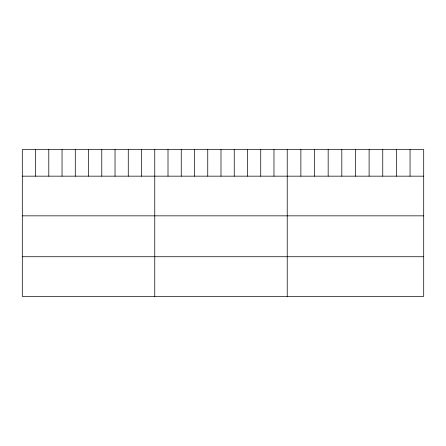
<?xml version="1.0" encoding="UTF-8"?>
<svg xmlns="http://www.w3.org/2000/svg" width="446" height="446" viewBox="0 0 446 446"><rect width="100%" height="100%" fill="white"/><g stroke="black" fill="none" stroke-linecap="round" stroke-linejoin="round"><path stroke-width="0.67" d="M423.7 176.164L423.7 296.406L22.3 296.406L22.3 149.594L423.7 149.594L423.7 176.164L22.3 176.164M22.3 215.842L423.7 215.842M22.3 256.729L423.7 256.729M410.052 149.594L410.052 176.164M396.405 149.594L396.405 176.164M382.757 149.594L382.757 176.164M369.11 149.594L369.11 176.164M355.462 149.594L355.462 176.164M341.814 149.594L341.814 176.164M328.167 149.594L328.167 176.164M314.519 149.594L314.519 176.164M300.872 149.594L300.872 176.164M287.224 149.594L287.224 296.406M273.978 149.594L273.978 176.164M260.732 149.594L260.732 176.164M247.485 149.594L247.485 176.164M234.239 149.594L234.239 176.164M220.993 149.594L220.993 176.164M207.747 149.594L207.747 176.164M194.501 149.594L194.501 176.164M181.254 149.594L181.254 176.164M168.008 149.594L168.008 176.164M154.762 149.594L154.762 296.406M141.516 149.594L141.516 176.164M128.27 149.594L128.27 176.164M115.023 149.594L115.023 176.164M101.777 149.594L101.777 176.164M88.531 149.594L88.531 176.164M75.285 149.594L75.285 176.164M62.039 149.594L62.039 176.164M48.792 149.594L48.792 176.164M35.546 149.594L35.546 176.164"/></g></svg>
